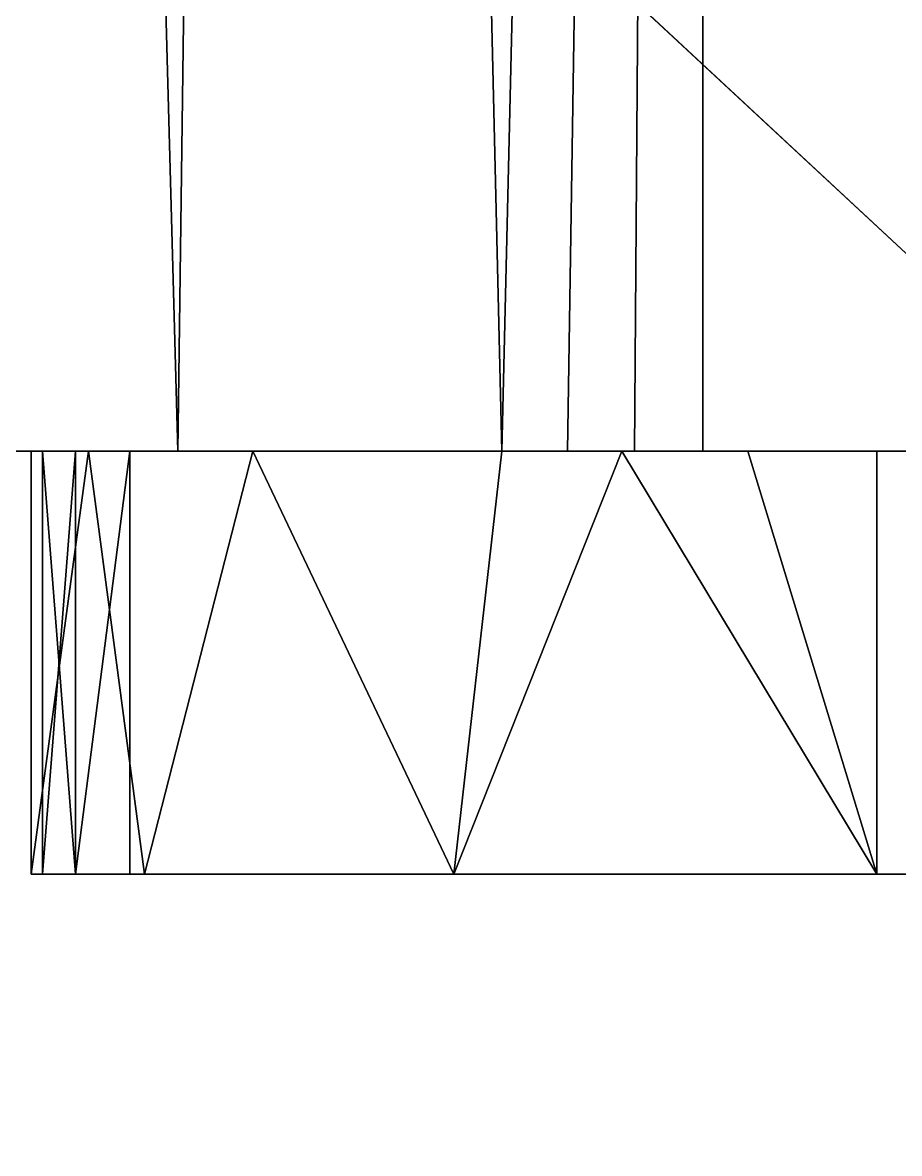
# Model space of a CAD drawing. Extents: x -80 to 2901, y -3352 to 80.
# Drawn here: x 1011.98 to 1013.017, y -2919.63 to -2918.293 of the extents above; entities that cross this region are included whole.
import ezdxf

# ---------------------------------------------------------------- set-up
doc = ezdxf.new("R2010")
doc.units = 0

# ---------------------------------------------------------------- blocks, each defined once
blk = doc.blocks.new('cocina Juan v2.bajo 2p gola 72x18.Suelo1', base_point=(0, 18))
at = {"layer": 'Blanco', "color": 0}
for points in [[(0, 18), (0, 395), (500, 395), (500, 18)], [(0, 18, 18), (0, 395, 18), (500, 395, 18), (500, 18, 18)]]:
    blk.add_3dface(points, dxfattribs=at)
blk = doc.blocks.new('cocina Juan v2.bajo 2p gola 72x18.Suelo')
at = {"layer": 'Blanco'}
blk.add_blockref('cocina Juan v2.bajo 2p gola 72x18.Suelo1', (0, 18), dxfattribs=at)
blk = doc.blocks.new('cocina Juan v2.bajo 2p gola 72x18.Lateral Derecho1', base_point=(500, 36, 778))
at = {"layer": 'Blanco', "color": 0}
for points in [[(482, 18, 18), (482, 395, 18), (500, 395, 18), (500, 18, 18)], [(482, 36, 778), (482, 18, 778), (500, 18, 778), (500, 36, 778)]]:
    blk.add_3dface(points, dxfattribs=at)
blk = doc.blocks.new('cocina Juan v2.bajo 2p gola 72x18.Lateral Derecho')
at = {"layer": 'Blanco'}
blk.add_blockref('cocina Juan v2.bajo 2p gola 72x18.Lateral Derecho1', (500, 36, 778), dxfattribs=at)
blk = doc.blocks.new('cocina Juan v2.bajo 2p gola 72x18.gola placa sin fijaciones [1]1', base_point=(0, 36, 850))
at = {"layer": 'blanco', "color": 0}
for points in [[(0, 36, 778), (0, 18, 778), (500, 18, 778), (500, 36, 778)], [(500, 36, 850), (500, 18, 850), (0, 18, 850), (0, 36, 850)]]:
    blk.add_3dface(points, dxfattribs=at)
blk = doc.blocks.new('cocina Juan v2.bajo 2p gola 72x18.gola placa sin fijaciones [1]')
at = {"layer": 'Blanco'}
blk.add_blockref('cocina Juan v2.bajo 2p gola 72x18.gola placa sin fijaciones [1]1', (0, 36, 850), dxfattribs=at)
blk = doc.blocks.new('cocina Juan v2.bajo 2p gola 72x18.Door Std (doble) [1]3', base_point=(457.55, 18.8, 659.5))
at = {"layer": 'ACCESSORY', "color": 0, "invisible_edges": 8}
for points in [[(482.2988, 19.3, 695.2), (490.2707, 19.3, 701.4325), (493.0099, 19.3, 695.2), (482.2988, 19.3, 695.2)], [(482.2988, 19.3, 695.2), (490.2707, 19.3, 701.4325), (493.0099, 19.3, 695.2), (482.2988, 19.3, 695.2)], [(482.2988, 19.3, 680.8), (493.0099, 19.3, 680.8), (490.2707, 19.3, 674.5675), (482.2988, 19.3, 680.8)], [(482.2988, 19.3, 680.8), (493.0099, 19.3, 680.8), (490.2707, 19.3, 674.5675), (482.2988, 19.3, 680.8)], [(490.2707, 19.3, 701.4325), (493.8934, 19.3, 696.6686), (493.0099, 19.3, 695.2), (490.2707, 19.3, 701.4325)], [(490.2707, 19.3, 701.4325), (493.8934, 19.3, 696.6686), (493.0099, 19.3, 695.2), (490.2707, 19.3, 701.4325)], [(493.8934, 19.3, 679.3314), (490.2707, 19.3, 674.5675), (493.0099, 19.3, 680.8), (493.8934, 19.3, 679.3314)], [(493.8934, 19.3, 679.3314), (490.2707, 19.3, 674.5675), (493.0099, 19.3, 680.8), (493.8934, 19.3, 679.3314)], [(493.8934, 19.3, 696.6686), (493.9576, 19.3, 696.5194), (493.0099, 19.3, 695.2), (493.8934, 19.3, 696.6686)], [(493.8934, 19.3, 696.6686), (493.9576, 19.3, 696.5194), (493.0099, 19.3, 695.2), (493.8934, 19.3, 696.6686)], [(493.9968, 19.3, 696.3618), (493.0099, 19.3, 695.2), (493.9576, 19.3, 696.5194), (493.9968, 19.3, 696.3618)], [(493.9968, 19.3, 696.3618), (493.0099, 19.3, 695.2), (493.9576, 19.3, 696.5194), (493.9968, 19.3, 696.3618)], [(493.9968, 19.3, 696.3618), (494.0099, 19.3, 696.2), (493.0099, 19.3, 695.2), (493.9968, 19.3, 696.3618)], [(493.9968, 19.3, 696.3618), (494.0099, 19.3, 696.2), (493.0099, 19.3, 695.2), (493.9968, 19.3, 696.3618)], [(493.876, 19.3, 695.7), (493.0099, 19.3, 695.2), (494.0099, 19.3, 696.2), (493.876, 19.3, 695.7)], [(493.876, 19.3, 695.7), (493.0099, 19.3, 695.2), (494.0099, 19.3, 696.2), (493.876, 19.3, 695.7)], [(493.5099, 19.3, 695.334), (493.0099, 19.3, 695.2), (493.876, 19.3, 695.7), (493.5099, 19.3, 695.334)], [(493.5099, 19.3, 695.334), (493.0099, 19.3, 695.2), (493.876, 19.3, 695.7), (493.5099, 19.3, 695.334)], [(493.5099, 19.3, 695.334), (493.3113, 18.8, 695.2465), (493.0099, 19.3, 695.2), (493.5099, 19.3, 695.334)], [(493.5099, 19.3, 695.334), (493.3113, 18.8, 695.2465), (493.0099, 19.3, 695.2), (493.5099, 19.3, 695.334)], [(493.3113, 18.8, 695.2465), (493.1624, 18.8, 695.2117), (493.0099, 19.3, 695.2), (493.3113, 18.8, 695.2465)], [(493.3113, 18.8, 695.2465), (493.1624, 18.8, 695.2117), (493.0099, 19.3, 695.2), (493.3113, 18.8, 695.2465)], [(493.1624, 18.8, 695.2117), (493.0099, 18.8, 695.2), (493.0099, 19.3, 695.2), (493.1624, 18.8, 695.2117)], [(493.1624, 18.8, 695.2117), (493.0099, 18.8, 695.2), (493.0099, 19.3, 695.2), (493.1624, 18.8, 695.2117)], [(493.0099, 18.8, 680.8), (493.1624, 18.8, 680.7883), (493.0099, 19.3, 680.8), (493.0099, 18.8, 680.8)], [(493.0099, 18.8, 680.8), (493.1624, 18.8, 680.7883), (493.0099, 19.3, 680.8), (493.0099, 18.8, 680.8)], [(493.1624, 18.8, 680.7883), (493.3113, 18.8, 680.7535), (493.0099, 19.3, 680.8), (493.1624, 18.8, 680.7883)], [(493.1624, 18.8, 680.7883), (493.3113, 18.8, 680.7535), (493.0099, 19.3, 680.8), (493.1624, 18.8, 680.7883)], [(493.0099, 19.3, 680.8), (493.3113, 18.8, 680.7535), (493.5099, 19.3, 680.666), (493.0099, 19.3, 680.8)], [(493.0099, 19.3, 680.8), (493.3113, 18.8, 680.7535), (493.5099, 19.3, 680.666), (493.0099, 19.3, 680.8)], [(493.9576, 19.3, 679.4806), (493.8934, 19.3, 679.3314), (493.0099, 19.3, 680.8), (493.9576, 19.3, 679.4806)], [(493.9576, 19.3, 679.4806), (493.8934, 19.3, 679.3314), (493.0099, 19.3, 680.8), (493.9576, 19.3, 679.4806)], [(493.9968, 19.3, 679.6382), (493.9576, 19.3, 679.4806), (493.0099, 19.3, 680.8), (493.9968, 19.3, 679.6382)], [(493.9968, 19.3, 679.6382), (493.9576, 19.3, 679.4806), (493.0099, 19.3, 680.8), (493.9968, 19.3, 679.6382)], [(494.0099, 19.3, 679.8), (493.9968, 19.3, 679.6382), (493.0099, 19.3, 680.8), (494.0099, 19.3, 679.8)], [(494.0099, 19.3, 679.8), (493.9968, 19.3, 679.6382), (493.0099, 19.3, 680.8), (494.0099, 19.3, 679.8)], [(493.4531, 18.8, 695.3035), (493.3113, 18.8, 695.2465), (493.5099, 19.3, 695.334), (493.4531, 18.8, 695.3035)], [(493.4531, 18.8, 695.3035), (493.3113, 18.8, 695.2465), (493.5099, 19.3, 695.334), (493.4531, 18.8, 695.3035)], [(493.3113, 18.8, 680.7535), (493.4531, 18.8, 680.6965), (493.5099, 19.3, 680.666), (493.3113, 18.8, 680.7535)], [(493.3113, 18.8, 680.7535), (493.4531, 18.8, 680.6965), (493.5099, 19.3, 680.666), (493.3113, 18.8, 680.7535)], [(493.7477, 18.8, 695.5249), (493.4531, 18.8, 695.3035), (493.5099, 19.3, 695.334), (493.7477, 18.8, 695.5249)], [(493.7477, 18.8, 695.5249), (493.4531, 18.8, 695.3035), (493.5099, 19.3, 695.334), (493.7477, 18.8, 695.5249)], [(493.4531, 18.8, 680.6965), (493.7477, 18.8, 680.4751), (493.5099, 19.3, 680.666), (493.4531, 18.8, 680.6965)], [(493.4531, 18.8, 680.6965), (493.7477, 18.8, 680.4751), (493.5099, 19.3, 680.666), (493.4531, 18.8, 680.6965)], [(493.876, 19.3, 695.7), (493.7477, 18.8, 695.5249), (493.5099, 19.3, 695.334), (493.876, 19.3, 695.7)], [(493.876, 19.3, 695.7), (493.7477, 18.8, 695.5249), (493.5099, 19.3, 695.334), (493.876, 19.3, 695.7)], [(493.5099, 19.3, 680.666), (493.7477, 18.8, 680.4751), (493.876, 19.3, 680.3), (493.5099, 19.3, 680.666)], [(493.5099, 19.3, 680.666), (493.7477, 18.8, 680.4751), (493.876, 19.3, 680.3), (493.5099, 19.3, 680.666)], [(493.7477, 18.8, 695.5249), (493.876, 19.3, 695.7), (493.9421, 18.8, 695.8379), (493.7477, 18.8, 695.5249)], [(493.7477, 18.8, 695.5249), (493.876, 19.3, 695.7), (493.9421, 18.8, 695.8379), (493.7477, 18.8, 695.5249)], [(493.9421, 18.8, 680.1621), (493.876, 19.3, 680.3), (493.7477, 18.8, 680.4751), (493.9421, 18.8, 680.1621)], [(493.9421, 18.8, 680.1621), (493.876, 19.3, 680.3), (493.7477, 18.8, 680.4751), (493.9421, 18.8, 680.1621)], [(494.0099, 19.3, 696.2), (493.9421, 18.8, 695.8379), (493.876, 19.3, 695.7), (494.0099, 19.3, 696.2)], [(494.0099, 19.3, 696.2), (493.9421, 18.8, 695.8379), (493.876, 19.3, 695.7), (494.0099, 19.3, 696.2)], [(494.0099, 19.3, 679.8), (493.876, 19.3, 680.3), (493.9421, 18.8, 680.1621), (494.0099, 19.3, 679.8)], [(494.0099, 19.3, 679.8), (493.876, 19.3, 680.3), (493.9421, 18.8, 680.1621), (494.0099, 19.3, 679.8)], [(493.8934, 19.3, 696.6686), (493.8934, 18.8, 696.6686), (493.9576, 19.3, 696.5194), (493.8934, 19.3, 696.6686)], [(493.8934, 19.3, 696.6686), (493.8934, 18.8, 696.6686), (493.9576, 19.3, 696.5194), (493.8934, 19.3, 696.6686)], [(493.8934, 18.8, 696.6686), (493.9576, 18.8, 696.5194), (493.9576, 19.3, 696.5194), (493.8934, 18.8, 696.6686)], [(493.8934, 18.8, 696.6686), (493.9576, 18.8, 696.5194), (493.9576, 19.3, 696.5194), (493.8934, 18.8, 696.6686)], [(494.0099, 18.8, 696.2), (493.9421, 18.8, 695.8379), (494.0099, 19.3, 696.2), (494.0099, 18.8, 696.2)], [(494.0099, 18.8, 696.2), (493.9421, 18.8, 695.8379), (494.0099, 19.3, 696.2), (494.0099, 18.8, 696.2)], [(494.0099, 18.8, 679.8), (494.0099, 19.3, 679.8), (493.9421, 18.8, 680.1621), (494.0099, 18.8, 679.8)], [(494.0099, 18.8, 679.8), (494.0099, 19.3, 679.8), (493.9421, 18.8, 680.1621), (494.0099, 18.8, 679.8)], [(493.9576, 19.3, 696.5194), (493.9576, 18.8, 696.5194), (493.9968, 19.3, 696.3618), (493.9576, 19.3, 696.5194)], [(493.9576, 19.3, 696.5194), (493.9576, 18.8, 696.5194), (493.9968, 19.3, 696.3618), (493.9576, 19.3, 696.5194)], [(493.9968, 18.8, 696.3618), (493.9968, 19.3, 696.3618), (493.9576, 18.8, 696.5194), (493.9968, 18.8, 696.3618)], [(493.9968, 18.8, 696.3618), (493.9968, 19.3, 696.3618), (493.9576, 18.8, 696.5194), (493.9968, 18.8, 696.3618)], [(493.9968, 18.8, 679.6382), (493.9576, 18.8, 679.4806), (493.9576, 19.3, 679.4806), (493.9968, 18.8, 679.6382)], [(493.9968, 18.8, 679.6382), (493.9576, 18.8, 679.4806), (493.9576, 19.3, 679.4806), (493.9968, 18.8, 679.6382)], [(493.9968, 19.3, 679.6382), (493.9968, 18.8, 679.6382), (493.9576, 19.3, 679.4806), (493.9968, 19.3, 679.6382)], [(493.9968, 19.3, 679.6382), (493.9968, 18.8, 679.6382), (493.9576, 19.3, 679.4806), (493.9968, 19.3, 679.6382)], [(493.4041, 18.1672, 691.65), (492.3936, 19.1075, 691.65), (491.805, 13.6366, 691.65), (493.4041, 18.1672, 691.65)], [(493.4041, 18.1672, 691.65), (492.3936, 19.1075, 691.65), (491.805, 13.6366, 691.65), (493.4041, 18.1672, 691.65)], [(492.3936, 19.1075, 684.35), (493.4041, 18.1672, 684.35), (491.805, 13.6366, 684.35), (492.3936, 19.1075, 684.35)], [(492.3936, 19.1075, 684.35), (493.4041, 18.1672, 684.35), (491.805, 13.6366, 684.35), (492.3936, 19.1075, 684.35)], [(492.3936, 19.1075, 684.35), (493.4041, 18.1672, 691.65), (493.4041, 18.1672, 684.35), (492.3936, 19.1075, 684.35)], [(492.3936, 19.1075, 684.35), (493.4041, 18.1672, 691.65), (493.4041, 18.1672, 684.35), (492.3936, 19.1075, 684.35)], [(492.3936, 19.1075, 684.35), (492.3936, 19.1075, 691.65), (493.4041, 18.1672, 691.65), (492.3936, 19.1075, 684.35)], [(492.3936, 19.1075, 684.35), (492.3936, 19.1075, 691.65), (493.4041, 18.1672, 691.65), (492.3936, 19.1075, 684.35)], [(490.2707, 18.8, 701.4325), (489.0041, 18.8, 697.4), (493.8934, 18.8, 696.6686), (490.2707, 18.8, 701.4325)], [(490.2707, 18.8, 701.4325), (489.0041, 18.8, 697.4), (493.8934, 18.8, 696.6686), (490.2707, 18.8, 701.4325)], [(489.0041, 18.8, 695.8), (493.2156, 18.8, 695.8), (489.0041, 18.8, 697.4), (489.0041, 18.8, 695.8)], [(489.0041, 18.8, 695.8), (493.2156, 18.8, 695.8), (489.0041, 18.8, 697.4), (489.0041, 18.8, 695.8)], [(493.2156, 18.8, 695.8), (493.8934, 18.8, 696.6686), (489.0041, 18.8, 697.4), (493.2156, 18.8, 695.8)], [(493.2156, 18.8, 695.8), (493.8934, 18.8, 696.6686), (489.0041, 18.8, 697.4), (493.2156, 18.8, 695.8)], [(489.0041, 18.8, 678.6), (493.2156, 18.8, 680.2), (489.0041, 18.8, 680.2), (489.0041, 18.8, 678.6)], [(489.0041, 18.8, 678.6), (493.2156, 18.8, 680.2), (489.0041, 18.8, 680.2), (489.0041, 18.8, 678.6)], [(489.0041, 18.8, 678.6), (493.8934, 18.8, 679.3314), (493.2156, 18.8, 680.2), (489.0041, 18.8, 678.6)], [(489.0041, 18.8, 678.6), (493.8934, 18.8, 679.3314), (493.2156, 18.8, 680.2), (489.0041, 18.8, 678.6)], [(493.8934, 18.8, 679.3314), (489.0041, 18.8, 678.6), (490.2707, 18.8, 674.5675), (493.8934, 18.8, 679.3314)], [(493.8934, 18.8, 679.3314), (489.0041, 18.8, 678.6), (490.2707, 18.8, 674.5675), (493.8934, 18.8, 679.3314)], [(492.162, 18.8, 695.2), (494.45, 18.8, 692.5431), (492.162, 18.8, 680.8), (492.162, 18.8, 695.2)], [(492.162, 18.8, 695.2), (494.45, 18.8, 692.5431), (492.162, 18.8, 680.8), (492.162, 18.8, 695.2)], [(493.8367, 18.8, 694.4025), (494.1694, 18.8, 693.4814), (492.162, 18.8, 695.2), (493.8367, 18.8, 694.4025)], [(493.8367, 18.8, 694.4025), (494.1694, 18.8, 693.4814), (492.162, 18.8, 695.2), (493.8367, 18.8, 694.4025)], [(494.1694, 18.8, 693.4814), (494.45, 18.8, 692.5431), (492.162, 18.8, 695.2), (494.1694, 18.8, 693.4814)], [(494.1694, 18.8, 693.4814), (494.45, 18.8, 692.5431), (492.162, 18.8, 695.2), (494.1694, 18.8, 693.4814)], [(493.0099, 18.8, 695.2), (493.8367, 18.8, 694.4025), (492.162, 18.8, 695.2), (493.0099, 18.8, 695.2)], [(493.0099, 18.8, 695.2), (493.8367, 18.8, 694.4025), (492.162, 18.8, 695.2), (493.0099, 18.8, 695.2)], [(494.45, 18.8, 692.5431), (494.45, 18.8, 683.4569), (492.162, 18.8, 680.8), (494.45, 18.8, 692.5431)], [(494.45, 18.8, 692.5431), (494.45, 18.8, 683.4569), (492.162, 18.8, 680.8), (494.45, 18.8, 692.5431)], [(494.45, 18.8, 683.4569), (494.1694, 18.8, 682.5186), (492.162, 18.8, 680.8), (494.45, 18.8, 683.4569)], [(494.45, 18.8, 683.4569), (494.1694, 18.8, 682.5186), (492.162, 18.8, 680.8), (494.45, 18.8, 683.4569)], [(493.8367, 18.8, 681.5975), (492.162, 18.8, 680.8), (494.1694, 18.8, 682.5186), (493.8367, 18.8, 681.5975)], [(493.8367, 18.8, 681.5975), (492.162, 18.8, 680.8), (494.1694, 18.8, 682.5186), (493.8367, 18.8, 681.5975)], [(493.0099, 18.8, 680.8), (492.162, 18.8, 680.8), (493.8367, 18.8, 681.5975), (493.0099, 18.8, 680.8)], [(493.0099, 18.8, 680.8), (492.162, 18.8, 680.8), (493.8367, 18.8, 681.5975), (493.0099, 18.8, 680.8)], [(493.0099, 18.8, 695.2), (493.1624, 18.8, 695.2117), (493.8367, 18.8, 694.4025), (493.0099, 18.8, 695.2)], [(493.0099, 18.8, 695.2), (493.1624, 18.8, 695.2117), (493.8367, 18.8, 694.4025), (493.0099, 18.8, 695.2)], [(493.1624, 18.8, 680.7883), (493.0099, 18.8, 680.8), (493.8367, 18.8, 681.5975), (493.1624, 18.8, 680.7883)], [(493.1624, 18.8, 680.7883), (493.0099, 18.8, 680.8), (493.8367, 18.8, 681.5975), (493.1624, 18.8, 680.7883)], [(493.1624, 18.8, 695.2117), (493.3113, 18.8, 695.2465), (493.8367, 18.8, 694.4025), (493.1624, 18.8, 695.2117)], [(493.1624, 18.8, 695.2117), (493.3113, 18.8, 695.2465), (493.8367, 18.8, 694.4025), (493.1624, 18.8, 695.2117)], [(493.9576, 18.8, 696.5194), (493.8934, 18.8, 696.6686), (493.2156, 18.8, 695.8), (493.9576, 18.8, 696.5194)], [(493.9576, 18.8, 696.5194), (493.8934, 18.8, 696.6686), (493.2156, 18.8, 695.8), (493.9576, 18.8, 696.5194)], [(493.9968, 18.8, 696.3618), (493.9576, 18.8, 696.5194), (493.2156, 18.8, 695.8), (493.9968, 18.8, 696.3618)], [(493.9968, 18.8, 696.3618), (493.9576, 18.8, 696.5194), (493.2156, 18.8, 695.8), (493.9968, 18.8, 696.3618)], [(494.0099, 18.8, 696.2), (493.9968, 18.8, 696.3618), (493.2156, 18.8, 695.8), (494.0099, 18.8, 696.2)], [(494.0099, 18.8, 696.2), (493.9968, 18.8, 696.3618), (493.2156, 18.8, 695.8), (494.0099, 18.8, 696.2)], [(493.9421, 18.8, 695.8379), (494.0099, 18.8, 696.2), (493.2156, 18.8, 695.8), (493.9421, 18.8, 695.8379)], [(493.9421, 18.8, 695.8379), (494.0099, 18.8, 696.2), (493.2156, 18.8, 695.8), (493.9421, 18.8, 695.8379)], [(493.2965, 18.8, 695.6353), (493.9421, 18.8, 695.8379), (493.2156, 18.8, 695.8), (493.2965, 18.8, 695.6353)], [(493.2965, 18.8, 695.6353), (493.9421, 18.8, 695.8379), (493.2156, 18.8, 695.8), (493.2965, 18.8, 695.6353)], [(493.2156, 18.8, 695.8), (493.2156, 8.6, 695.8), (493.2965, 18.8, 695.6353), (493.2156, 18.8, 695.8)], [(493.2156, 18.8, 695.8), (493.2156, 8.6, 695.8), (493.2965, 18.8, 695.6353), (493.2156, 18.8, 695.8)], [(493.3756, 18.8, 695.4699), (493.2965, 18.8, 695.6353), (493.2156, 8.6, 695.8), (493.3756, 18.8, 695.4699)], [(493.3756, 18.8, 695.4699), (493.2965, 18.8, 695.6353), (493.2156, 8.6, 695.8), (493.3756, 18.8, 695.4699)], [(493.4531, 18.8, 695.3035), (493.3756, 18.8, 695.4699), (493.2156, 8.6, 695.8), (493.4531, 18.8, 695.3035)], [(493.4531, 18.8, 695.3035), (493.3756, 18.8, 695.4699), (493.2156, 8.6, 695.8), (493.4531, 18.8, 695.3035)], [(493.6989, 8.6, 694.7425), (493.4531, 18.8, 695.3035), (493.2156, 8.6, 695.8), (493.6989, 8.6, 694.7425)], [(493.6989, 8.6, 694.7425), (493.4531, 18.8, 695.3035), (493.2156, 8.6, 695.8), (493.6989, 8.6, 694.7425)], [(493.2156, 8.6, 680.2), (493.4531, 18.8, 680.6965), (493.6989, 8.6, 681.2575), (493.2156, 8.6, 680.2)], [(493.2156, 8.6, 680.2), (493.4531, 18.8, 680.6965), (493.6989, 8.6, 681.2575), (493.2156, 8.6, 680.2)], [(493.3756, 18.8, 680.5301), (493.4531, 18.8, 680.6965), (493.2156, 8.6, 680.2), (493.3756, 18.8, 680.5301)], [(493.3756, 18.8, 680.5301), (493.4531, 18.8, 680.6965), (493.2156, 8.6, 680.2), (493.3756, 18.8, 680.5301)], [(493.2965, 18.8, 680.3647), (493.3756, 18.8, 680.5301), (493.2156, 8.6, 680.2), (493.2965, 18.8, 680.3647)], [(493.2965, 18.8, 680.3647), (493.3756, 18.8, 680.5301), (493.2156, 8.6, 680.2), (493.2965, 18.8, 680.3647)], [(493.2156, 18.8, 680.2), (493.2965, 18.8, 680.3647), (493.2156, 8.6, 680.2), (493.2156, 18.8, 680.2)], [(493.2156, 18.8, 680.2), (493.2965, 18.8, 680.3647), (493.2156, 8.6, 680.2), (493.2156, 18.8, 680.2)], [(493.2965, 18.8, 680.3647), (493.2156, 18.8, 680.2), (493.9421, 18.8, 680.1621), (493.2965, 18.8, 680.3647)], [(493.2965, 18.8, 680.3647), (493.2156, 18.8, 680.2), (493.9421, 18.8, 680.1621), (493.2965, 18.8, 680.3647)], [(493.8934, 18.8, 679.3314), (493.9576, 18.8, 679.4806), (493.2156, 18.8, 680.2), (493.8934, 18.8, 679.3314)], [(493.8934, 18.8, 679.3314), (493.9576, 18.8, 679.4806), (493.2156, 18.8, 680.2), (493.8934, 18.8, 679.3314)], [(493.9576, 18.8, 679.4806), (493.9968, 18.8, 679.6382), (493.2156, 18.8, 680.2), (493.9576, 18.8, 679.4806)], [(493.9576, 18.8, 679.4806), (493.9968, 18.8, 679.6382), (493.2156, 18.8, 680.2), (493.9576, 18.8, 679.4806)], [(493.2156, 18.8, 680.2), (494.0099, 18.8, 679.8), (493.9421, 18.8, 680.1621), (493.2156, 18.8, 680.2)], [(493.2156, 18.8, 680.2), (494.0099, 18.8, 679.8), (493.9421, 18.8, 680.1621), (493.2156, 18.8, 680.2)], [(493.9968, 18.8, 679.6382), (494.0099, 18.8, 679.8), (493.2156, 18.8, 680.2), (493.9968, 18.8, 679.6382)], [(493.9968, 18.8, 679.6382), (494.0099, 18.8, 679.8), (493.2156, 18.8, 680.2), (493.9968, 18.8, 679.6382)], [(493.9421, 18.8, 695.8379), (493.2965, 18.8, 695.6353), (493.7477, 18.8, 695.5249), (493.9421, 18.8, 695.8379)], [(493.9421, 18.8, 695.8379), (493.2965, 18.8, 695.6353), (493.7477, 18.8, 695.5249), (493.9421, 18.8, 695.8379)], [(493.3756, 18.8, 695.4699), (493.7477, 18.8, 695.5249), (493.2965, 18.8, 695.6353), (493.3756, 18.8, 695.4699)], [(493.3756, 18.8, 695.4699), (493.7477, 18.8, 695.5249), (493.2965, 18.8, 695.6353), (493.3756, 18.8, 695.4699)], [(493.3756, 18.8, 680.5301), (493.2965, 18.8, 680.3647), (493.7477, 18.8, 680.4751), (493.3756, 18.8, 680.5301)], [(493.3756, 18.8, 680.5301), (493.2965, 18.8, 680.3647), (493.7477, 18.8, 680.4751), (493.3756, 18.8, 680.5301)], [(493.7477, 18.8, 680.4751), (493.2965, 18.8, 680.3647), (493.9421, 18.8, 680.1621), (493.7477, 18.8, 680.4751)], [(493.7477, 18.8, 680.4751), (493.2965, 18.8, 680.3647), (493.9421, 18.8, 680.1621), (493.7477, 18.8, 680.4751)], [(493.3113, 18.8, 695.2465), (493.4531, 18.8, 695.3035), (493.8367, 18.8, 694.4025), (493.3113, 18.8, 695.2465)], [(493.3113, 18.8, 695.2465), (493.4531, 18.8, 695.3035), (493.8367, 18.8, 694.4025), (493.3113, 18.8, 695.2465)], [(493.4531, 18.8, 695.3035), (493.7477, 18.8, 695.5249), (493.3756, 18.8, 695.4699), (493.4531, 18.8, 695.3035)], [(493.4531, 18.8, 695.3035), (493.7477, 18.8, 695.5249), (493.3756, 18.8, 695.4699), (493.4531, 18.8, 695.3035)], [(493.4531, 18.8, 680.6965), (493.3756, 18.8, 680.5301), (493.7477, 18.8, 680.4751), (493.4531, 18.8, 680.6965)], [(493.4531, 18.8, 680.6965), (493.3756, 18.8, 680.5301), (493.7477, 18.8, 680.4751), (493.4531, 18.8, 680.6965)], [(493.4531, 18.8, 695.3035), (493.6989, 8.6, 694.7425), (493.8367, 18.8, 694.4025), (493.4531, 18.8, 695.3035)], [(493.4531, 18.8, 695.3035), (493.6989, 8.6, 694.7425), (493.8367, 18.8, 694.4025), (493.4531, 18.8, 695.3035)], [(493.4531, 18.8, 680.6965), (493.8367, 18.8, 681.5975), (493.6989, 8.6, 681.2575), (493.4531, 18.8, 680.6965)], [(493.4531, 18.8, 680.6965), (493.8367, 18.8, 681.5975), (493.6989, 8.6, 681.2575), (493.4531, 18.8, 680.6965)], [(494.111, 8.6, 693.6553), (493.8367, 18.8, 694.4025), (493.6989, 8.6, 694.7425), (494.111, 8.6, 693.6553)], [(494.111, 8.6, 693.6553), (493.8367, 18.8, 694.4025), (493.6989, 8.6, 694.7425), (494.111, 8.6, 693.6553)], [(493.6989, 8.6, 681.2575), (493.8367, 18.8, 681.5975), (494.111, 8.6, 682.3447), (493.6989, 8.6, 681.2575)], [(493.6989, 8.6, 681.2575), (493.8367, 18.8, 681.5975), (494.111, 8.6, 682.3447), (493.6989, 8.6, 681.2575)], [(494.1694, 18.8, 693.4814), (493.8367, 18.8, 694.4025), (494.111, 8.6, 693.6553), (494.1694, 18.8, 693.4814)], [(494.1694, 18.8, 693.4814), (493.8367, 18.8, 694.4025), (494.111, 8.6, 693.6553), (494.1694, 18.8, 693.4814)], [(494.1694, 18.8, 682.5186), (494.111, 8.6, 682.3447), (493.8367, 18.8, 681.5975), (494.1694, 18.8, 682.5186)], [(494.1694, 18.8, 682.5186), (494.111, 8.6, 682.3447), (493.8367, 18.8, 681.5975), (494.1694, 18.8, 682.5186)]]:
    blk.add_3dface(points, dxfattribs=at)
at = {"layer": 'ACCESSORY', "color": 0}
for points in [[(493.0099, 19.3, 695.2), (493.0099, 18.8, 695.2), (492.162, 18.8, 695.2), (482.2988, 19.3, 695.2)], [(493.0099, 19.3, 695.2), (493.0099, 18.8, 695.2), (492.162, 18.8, 695.2), (482.2988, 19.3, 695.2)], [(492.162, 18.8, 680.8), (493.0099, 18.8, 680.8), (493.0099, 19.3, 680.8), (482.2988, 19.3, 680.8)], [(492.162, 18.8, 680.8), (493.0099, 18.8, 680.8), (493.0099, 19.3, 680.8), (482.2988, 19.3, 680.8)], [(493.8934, 18.8, 696.6686), (493.8934, 19.3, 696.6686), (490.2707, 19.3, 701.4325), (490.2707, 18.8, 701.4325)], [(493.8934, 18.8, 696.6686), (493.8934, 19.3, 696.6686), (490.2707, 19.3, 701.4325), (490.2707, 18.8, 701.4325)], [(490.2707, 18.8, 674.5675), (490.2707, 19.3, 674.5675), (493.8934, 19.3, 679.3314), (493.8934, 18.8, 679.3314)], [(490.2707, 18.8, 674.5675), (490.2707, 19.3, 674.5675), (493.8934, 19.3, 679.3314), (493.8934, 18.8, 679.3314)], [(493.5099, 19.3, 680.666), (493.876, 19.3, 680.3), (494.0099, 19.3, 679.8), (493.0099, 19.3, 680.8)], [(493.5099, 19.3, 680.666), (493.876, 19.3, 680.3), (494.0099, 19.3, 679.8), (493.0099, 19.3, 680.8)], [(493.8934, 19.3, 679.3314), (493.9576, 19.3, 679.4806), (493.9576, 18.8, 679.4806), (493.8934, 18.8, 679.3314)], [(493.8934, 19.3, 679.3314), (493.9576, 19.3, 679.4806), (493.9576, 18.8, 679.4806), (493.8934, 18.8, 679.3314)], [(493.9968, 18.8, 696.3618), (494.0099, 18.8, 696.2), (494.0099, 19.3, 696.2), (493.9968, 19.3, 696.3618)], [(493.9968, 18.8, 696.3618), (494.0099, 18.8, 696.2), (494.0099, 19.3, 696.2), (493.9968, 19.3, 696.3618)], [(493.9968, 19.3, 679.6382), (494.0099, 19.3, 679.8), (494.0099, 18.8, 679.8), (493.9968, 18.8, 679.6382)], [(493.9968, 19.3, 679.6382), (494.0099, 19.3, 679.8), (494.0099, 18.8, 679.8), (493.9968, 18.8, 679.6382)], [(489.0041, 8.6, 695.8), (493.2156, 8.6, 695.8), (493.2156, 18.8, 695.8), (489.0041, 18.8, 695.8)], [(489.0041, 8.6, 695.8), (493.2156, 8.6, 695.8), (493.2156, 18.8, 695.8), (489.0041, 18.8, 695.8)], [(493.2156, 18.8, 680.2), (493.2156, 8.6, 680.2), (489.0041, 8.6, 680.2), (489.0041, 18.8, 680.2)], [(493.2156, 18.8, 680.2), (493.2156, 8.6, 680.2), (489.0041, 8.6, 680.2), (489.0041, 18.8, 680.2)], [(493.8367, 18.8, 681.5975), (493.4531, 18.8, 680.6965), (493.3113, 18.8, 680.7535), (493.1624, 18.8, 680.7883)], [(493.8367, 18.8, 681.5975), (493.4531, 18.8, 680.6965), (493.3113, 18.8, 680.7535), (493.1624, 18.8, 680.7883)]]:
    blk.add_3dface(points, dxfattribs=at)
blk = doc.blocks.new('cocina Juan v2.bajo 2p gola 72x18.Door Std (doble) [1]4', base_point=(457.55, 18.8, 91.5))
at = {"layer": 'ACCESSORY', "color": 0, "invisible_edges": 8}
for points in [[(482.2988, 19.3, 127.2), (490.2707, 19.3, 133.4325), (493.0099, 19.3, 127.2), (482.2988, 19.3, 127.2)], [(482.2988, 19.3, 127.2), (490.2707, 19.3, 133.4325), (493.0099, 19.3, 127.2), (482.2988, 19.3, 127.2)], [(482.2988, 19.3, 112.8), (493.0099, 19.3, 112.8), (490.2707, 19.3, 106.5675), (482.2988, 19.3, 112.8)], [(482.2988, 19.3, 112.8), (493.0099, 19.3, 112.8), (490.2707, 19.3, 106.5675), (482.2988, 19.3, 112.8)], [(490.2707, 19.3, 133.4325), (493.8934, 19.3, 128.6686), (493.0099, 19.3, 127.2), (490.2707, 19.3, 133.4325)], [(490.2707, 19.3, 133.4325), (493.8934, 19.3, 128.6686), (493.0099, 19.3, 127.2), (490.2707, 19.3, 133.4325)], [(493.8934, 19.3, 111.3314), (490.2707, 19.3, 106.5675), (493.0099, 19.3, 112.8), (493.8934, 19.3, 111.3314)], [(493.8934, 19.3, 111.3314), (490.2707, 19.3, 106.5675), (493.0099, 19.3, 112.8), (493.8934, 19.3, 111.3314)], [(493.8934, 19.3, 128.6686), (493.9576, 19.3, 128.5194), (493.0099, 19.3, 127.2), (493.8934, 19.3, 128.6686)], [(493.8934, 19.3, 128.6686), (493.9576, 19.3, 128.5194), (493.0099, 19.3, 127.2), (493.8934, 19.3, 128.6686)], [(493.9968, 19.3, 128.3618), (493.0099, 19.3, 127.2), (493.9576, 19.3, 128.5194), (493.9968, 19.3, 128.3618)], [(493.9968, 19.3, 128.3618), (493.0099, 19.3, 127.2), (493.9576, 19.3, 128.5194), (493.9968, 19.3, 128.3618)], [(493.9968, 19.3, 128.3618), (494.0099, 19.3, 128.2), (493.0099, 19.3, 127.2), (493.9968, 19.3, 128.3618)], [(493.9968, 19.3, 128.3618), (494.0099, 19.3, 128.2), (493.0099, 19.3, 127.2), (493.9968, 19.3, 128.3618)], [(493.876, 19.3, 127.7), (493.0099, 19.3, 127.2), (494.0099, 19.3, 128.2), (493.876, 19.3, 127.7)], [(493.876, 19.3, 127.7), (493.0099, 19.3, 127.2), (494.0099, 19.3, 128.2), (493.876, 19.3, 127.7)], [(493.5099, 19.3, 127.334), (493.0099, 19.3, 127.2), (493.876, 19.3, 127.7), (493.5099, 19.3, 127.334)], [(493.5099, 19.3, 127.334), (493.0099, 19.3, 127.2), (493.876, 19.3, 127.7), (493.5099, 19.3, 127.334)], [(493.5099, 19.3, 127.334), (493.3113, 18.8, 127.2465), (493.0099, 19.3, 127.2), (493.5099, 19.3, 127.334)], [(493.5099, 19.3, 127.334), (493.3113, 18.8, 127.2465), (493.0099, 19.3, 127.2), (493.5099, 19.3, 127.334)], [(493.3113, 18.8, 127.2465), (493.1624, 18.8, 127.2117), (493.0099, 19.3, 127.2), (493.3113, 18.8, 127.2465)], [(493.3113, 18.8, 127.2465), (493.1624, 18.8, 127.2117), (493.0099, 19.3, 127.2), (493.3113, 18.8, 127.2465)], [(493.1624, 18.8, 127.2117), (493.0099, 18.8, 127.2), (493.0099, 19.3, 127.2), (493.1624, 18.8, 127.2117)], [(493.1624, 18.8, 127.2117), (493.0099, 18.8, 127.2), (493.0099, 19.3, 127.2), (493.1624, 18.8, 127.2117)], [(493.0099, 18.8, 112.8), (493.1624, 18.8, 112.7883), (493.0099, 19.3, 112.8), (493.0099, 18.8, 112.8)], [(493.0099, 18.8, 112.8), (493.1624, 18.8, 112.7883), (493.0099, 19.3, 112.8), (493.0099, 18.8, 112.8)], [(493.1624, 18.8, 112.7883), (493.3113, 18.8, 112.7535), (493.0099, 19.3, 112.8), (493.1624, 18.8, 112.7883)], [(493.1624, 18.8, 112.7883), (493.3113, 18.8, 112.7535), (493.0099, 19.3, 112.8), (493.1624, 18.8, 112.7883)], [(493.0099, 19.3, 112.8), (493.3113, 18.8, 112.7535), (493.5099, 19.3, 112.666), (493.0099, 19.3, 112.8)], [(493.0099, 19.3, 112.8), (493.3113, 18.8, 112.7535), (493.5099, 19.3, 112.666), (493.0099, 19.3, 112.8)], [(493.9576, 19.3, 111.4806), (493.8934, 19.3, 111.3314), (493.0099, 19.3, 112.8), (493.9576, 19.3, 111.4806)], [(493.9576, 19.3, 111.4806), (493.8934, 19.3, 111.3314), (493.0099, 19.3, 112.8), (493.9576, 19.3, 111.4806)], [(493.9968, 19.3, 111.6382), (493.9576, 19.3, 111.4806), (493.0099, 19.3, 112.8), (493.9968, 19.3, 111.6382)], [(493.9968, 19.3, 111.6382), (493.9576, 19.3, 111.4806), (493.0099, 19.3, 112.8), (493.9968, 19.3, 111.6382)], [(494.0099, 19.3, 111.8), (493.9968, 19.3, 111.6382), (493.0099, 19.3, 112.8), (494.0099, 19.3, 111.8)], [(494.0099, 19.3, 111.8), (493.9968, 19.3, 111.6382), (493.0099, 19.3, 112.8), (494.0099, 19.3, 111.8)], [(493.4531, 18.8, 127.3035), (493.3113, 18.8, 127.2465), (493.5099, 19.3, 127.334), (493.4531, 18.8, 127.3035)], [(493.4531, 18.8, 127.3035), (493.3113, 18.8, 127.2465), (493.5099, 19.3, 127.334), (493.4531, 18.8, 127.3035)], [(493.3113, 18.8, 112.7535), (493.4531, 18.8, 112.6965), (493.5099, 19.3, 112.666), (493.3113, 18.8, 112.7535)], [(493.3113, 18.8, 112.7535), (493.4531, 18.8, 112.6965), (493.5099, 19.3, 112.666), (493.3113, 18.8, 112.7535)], [(493.7477, 18.8, 127.5249), (493.4531, 18.8, 127.3035), (493.5099, 19.3, 127.334), (493.7477, 18.8, 127.5249)], [(493.7477, 18.8, 127.5249), (493.4531, 18.8, 127.3035), (493.5099, 19.3, 127.334), (493.7477, 18.8, 127.5249)], [(493.4531, 18.8, 112.6965), (493.7477, 18.8, 112.4751), (493.5099, 19.3, 112.666), (493.4531, 18.8, 112.6965)], [(493.4531, 18.8, 112.6965), (493.7477, 18.8, 112.4751), (493.5099, 19.3, 112.666), (493.4531, 18.8, 112.6965)], [(493.876, 19.3, 127.7), (493.7477, 18.8, 127.5249), (493.5099, 19.3, 127.334), (493.876, 19.3, 127.7)], [(493.876, 19.3, 127.7), (493.7477, 18.8, 127.5249), (493.5099, 19.3, 127.334), (493.876, 19.3, 127.7)], [(493.5099, 19.3, 112.666), (493.7477, 18.8, 112.4751), (493.876, 19.3, 112.3), (493.5099, 19.3, 112.666)], [(493.5099, 19.3, 112.666), (493.7477, 18.8, 112.4751), (493.876, 19.3, 112.3), (493.5099, 19.3, 112.666)], [(493.7477, 18.8, 127.5249), (493.876, 19.3, 127.7), (493.9421, 18.8, 127.8379), (493.7477, 18.8, 127.5249)], [(493.7477, 18.8, 127.5249), (493.876, 19.3, 127.7), (493.9421, 18.8, 127.8379), (493.7477, 18.8, 127.5249)], [(493.9421, 18.8, 112.1621), (493.876, 19.3, 112.3), (493.7477, 18.8, 112.4751), (493.9421, 18.8, 112.1621)], [(493.9421, 18.8, 112.1621), (493.876, 19.3, 112.3), (493.7477, 18.8, 112.4751), (493.9421, 18.8, 112.1621)], [(494.0099, 19.3, 128.2), (493.9421, 18.8, 127.8379), (493.876, 19.3, 127.7), (494.0099, 19.3, 128.2)], [(494.0099, 19.3, 128.2), (493.9421, 18.8, 127.8379), (493.876, 19.3, 127.7), (494.0099, 19.3, 128.2)], [(494.0099, 19.3, 111.8), (493.876, 19.3, 112.3), (493.9421, 18.8, 112.1621), (494.0099, 19.3, 111.8)], [(494.0099, 19.3, 111.8), (493.876, 19.3, 112.3), (493.9421, 18.8, 112.1621), (494.0099, 19.3, 111.8)], [(493.8934, 19.3, 128.6686), (493.8934, 18.8, 128.6686), (493.9576, 19.3, 128.5194), (493.8934, 19.3, 128.6686)], [(493.8934, 19.3, 128.6686), (493.8934, 18.8, 128.6686), (493.9576, 19.3, 128.5194), (493.8934, 19.3, 128.6686)], [(493.8934, 18.8, 128.6686), (493.9576, 18.8, 128.5194), (493.9576, 19.3, 128.5194), (493.8934, 18.8, 128.6686)], [(493.8934, 18.8, 128.6686), (493.9576, 18.8, 128.5194), (493.9576, 19.3, 128.5194), (493.8934, 18.8, 128.6686)], [(494.0099, 18.8, 128.2), (493.9421, 18.8, 127.8379), (494.0099, 19.3, 128.2), (494.0099, 18.8, 128.2)], [(494.0099, 18.8, 128.2), (493.9421, 18.8, 127.8379), (494.0099, 19.3, 128.2), (494.0099, 18.8, 128.2)], [(494.0099, 18.8, 111.8), (494.0099, 19.3, 111.8), (493.9421, 18.8, 112.1621), (494.0099, 18.8, 111.8)], [(494.0099, 18.8, 111.8), (494.0099, 19.3, 111.8), (493.9421, 18.8, 112.1621), (494.0099, 18.8, 111.8)], [(493.9576, 19.3, 128.5194), (493.9576, 18.8, 128.5194), (493.9968, 19.3, 128.3618), (493.9576, 19.3, 128.5194)], [(493.9576, 19.3, 128.5194), (493.9576, 18.8, 128.5194), (493.9968, 19.3, 128.3618), (493.9576, 19.3, 128.5194)], [(493.9968, 18.8, 128.3618), (493.9968, 19.3, 128.3618), (493.9576, 18.8, 128.5194), (493.9968, 18.8, 128.3618)], [(493.9968, 18.8, 128.3618), (493.9968, 19.3, 128.3618), (493.9576, 18.8, 128.5194), (493.9968, 18.8, 128.3618)], [(493.9968, 18.8, 111.6382), (493.9576, 18.8, 111.4806), (493.9576, 19.3, 111.4806), (493.9968, 18.8, 111.6382)], [(493.9968, 18.8, 111.6382), (493.9576, 18.8, 111.4806), (493.9576, 19.3, 111.4806), (493.9968, 18.8, 111.6382)], [(493.9968, 19.3, 111.6382), (493.9968, 18.8, 111.6382), (493.9576, 19.3, 111.4806), (493.9968, 19.3, 111.6382)], [(493.9968, 19.3, 111.6382), (493.9968, 18.8, 111.6382), (493.9576, 19.3, 111.4806), (493.9968, 19.3, 111.6382)], [(493.4041, 18.1672, 123.65), (492.3936, 19.1075, 123.65), (491.805, 13.6366, 123.65), (493.4041, 18.1672, 123.65)], [(493.4041, 18.1672, 123.65), (492.3936, 19.1075, 123.65), (491.805, 13.6366, 123.65), (493.4041, 18.1672, 123.65)], [(492.3936, 19.1075, 116.35), (493.4041, 18.1672, 116.35), (491.805, 13.6366, 116.35), (492.3936, 19.1075, 116.35)], [(492.3936, 19.1075, 116.35), (493.4041, 18.1672, 116.35), (491.805, 13.6366, 116.35), (492.3936, 19.1075, 116.35)], [(492.3936, 19.1075, 116.35), (493.4041, 18.1672, 123.65), (493.4041, 18.1672, 116.35), (492.3936, 19.1075, 116.35)], [(492.3936, 19.1075, 116.35), (493.4041, 18.1672, 123.65), (493.4041, 18.1672, 116.35), (492.3936, 19.1075, 116.35)], [(492.3936, 19.1075, 116.35), (492.3936, 19.1075, 123.65), (493.4041, 18.1672, 123.65), (492.3936, 19.1075, 116.35)], [(492.3936, 19.1075, 116.35), (492.3936, 19.1075, 123.65), (493.4041, 18.1672, 123.65), (492.3936, 19.1075, 116.35)], [(490.2707, 18.8, 133.4325), (489.0041, 18.8, 129.4), (493.8934, 18.8, 128.6686), (490.2707, 18.8, 133.4325)], [(490.2707, 18.8, 133.4325), (489.0041, 18.8, 129.4), (493.8934, 18.8, 128.6686), (490.2707, 18.8, 133.4325)], [(489.0041, 18.8, 127.8), (493.2156, 18.8, 127.8), (489.0041, 18.8, 129.4), (489.0041, 18.8, 127.8)], [(489.0041, 18.8, 127.8), (493.2156, 18.8, 127.8), (489.0041, 18.8, 129.4), (489.0041, 18.8, 127.8)], [(493.2156, 18.8, 127.8), (493.8934, 18.8, 128.6686), (489.0041, 18.8, 129.4), (493.2156, 18.8, 127.8)], [(493.2156, 18.8, 127.8), (493.8934, 18.8, 128.6686), (489.0041, 18.8, 129.4), (493.2156, 18.8, 127.8)], [(489.0041, 18.8, 110.6), (493.2156, 18.8, 112.2), (489.0041, 18.8, 112.2), (489.0041, 18.8, 110.6)], [(489.0041, 18.8, 110.6), (493.2156, 18.8, 112.2), (489.0041, 18.8, 112.2), (489.0041, 18.8, 110.6)], [(489.0041, 18.8, 110.6), (493.8934, 18.8, 111.3314), (493.2156, 18.8, 112.2), (489.0041, 18.8, 110.6)], [(489.0041, 18.8, 110.6), (493.8934, 18.8, 111.3314), (493.2156, 18.8, 112.2), (489.0041, 18.8, 110.6)], [(493.8934, 18.8, 111.3314), (489.0041, 18.8, 110.6), (490.2707, 18.8, 106.5675), (493.8934, 18.8, 111.3314)], [(493.8934, 18.8, 111.3314), (489.0041, 18.8, 110.6), (490.2707, 18.8, 106.5675), (493.8934, 18.8, 111.3314)], [(492.162, 18.8, 127.2), (494.45, 18.8, 124.5431), (492.162, 18.8, 112.8), (492.162, 18.8, 127.2)], [(492.162, 18.8, 127.2), (494.45, 18.8, 124.5431), (492.162, 18.8, 112.8), (492.162, 18.8, 127.2)], [(493.8367, 18.8, 126.4025), (494.1694, 18.8, 125.4814), (492.162, 18.8, 127.2), (493.8367, 18.8, 126.4025)], [(493.8367, 18.8, 126.4025), (494.1694, 18.8, 125.4814), (492.162, 18.8, 127.2), (493.8367, 18.8, 126.4025)], [(494.1694, 18.8, 125.4814), (494.45, 18.8, 124.5431), (492.162, 18.8, 127.2), (494.1694, 18.8, 125.4814)], [(494.1694, 18.8, 125.4814), (494.45, 18.8, 124.5431), (492.162, 18.8, 127.2), (494.1694, 18.8, 125.4814)], [(493.0099, 18.8, 127.2), (493.8367, 18.8, 126.4025), (492.162, 18.8, 127.2), (493.0099, 18.8, 127.2)], [(493.0099, 18.8, 127.2), (493.8367, 18.8, 126.4025), (492.162, 18.8, 127.2), (493.0099, 18.8, 127.2)], [(494.45, 18.8, 124.5431), (494.45, 18.8, 115.4569), (492.162, 18.8, 112.8), (494.45, 18.8, 124.5431)], [(494.45, 18.8, 124.5431), (494.45, 18.8, 115.4569), (492.162, 18.8, 112.8), (494.45, 18.8, 124.5431)], [(494.45, 18.8, 115.4569), (494.1694, 18.8, 114.5186), (492.162, 18.8, 112.8), (494.45, 18.8, 115.4569)], [(494.45, 18.8, 115.4569), (494.1694, 18.8, 114.5186), (492.162, 18.8, 112.8), (494.45, 18.8, 115.4569)], [(493.8367, 18.8, 113.5975), (492.162, 18.8, 112.8), (494.1694, 18.8, 114.5186), (493.8367, 18.8, 113.5975)], [(493.8367, 18.8, 113.5975), (492.162, 18.8, 112.8), (494.1694, 18.8, 114.5186), (493.8367, 18.8, 113.5975)], [(493.0099, 18.8, 112.8), (492.162, 18.8, 112.8), (493.8367, 18.8, 113.5975), (493.0099, 18.8, 112.8)], [(493.0099, 18.8, 112.8), (492.162, 18.8, 112.8), (493.8367, 18.8, 113.5975), (493.0099, 18.8, 112.8)], [(493.0099, 18.8, 127.2), (493.1624, 18.8, 127.2117), (493.8367, 18.8, 126.4025), (493.0099, 18.8, 127.2)], [(493.0099, 18.8, 127.2), (493.1624, 18.8, 127.2117), (493.8367, 18.8, 126.4025), (493.0099, 18.8, 127.2)], [(493.1624, 18.8, 112.7883), (493.0099, 18.8, 112.8), (493.8367, 18.8, 113.5975), (493.1624, 18.8, 112.7883)], [(493.1624, 18.8, 112.7883), (493.0099, 18.8, 112.8), (493.8367, 18.8, 113.5975), (493.1624, 18.8, 112.7883)], [(493.1624, 18.8, 127.2117), (493.3113, 18.8, 127.2465), (493.8367, 18.8, 126.4025), (493.1624, 18.8, 127.2117)], [(493.1624, 18.8, 127.2117), (493.3113, 18.8, 127.2465), (493.8367, 18.8, 126.4025), (493.1624, 18.8, 127.2117)], [(493.9576, 18.8, 128.5194), (493.8934, 18.8, 128.6686), (493.2156, 18.8, 127.8), (493.9576, 18.8, 128.5194)], [(493.9576, 18.8, 128.5194), (493.8934, 18.8, 128.6686), (493.2156, 18.8, 127.8), (493.9576, 18.8, 128.5194)], [(493.9968, 18.8, 128.3618), (493.9576, 18.8, 128.5194), (493.2156, 18.8, 127.8), (493.9968, 18.8, 128.3618)], [(493.9968, 18.8, 128.3618), (493.9576, 18.8, 128.5194), (493.2156, 18.8, 127.8), (493.9968, 18.8, 128.3618)], [(494.0099, 18.8, 128.2), (493.9968, 18.8, 128.3618), (493.2156, 18.8, 127.8), (494.0099, 18.8, 128.2)], [(494.0099, 18.8, 128.2), (493.9968, 18.8, 128.3618), (493.2156, 18.8, 127.8), (494.0099, 18.8, 128.2)], [(493.9421, 18.8, 127.8379), (494.0099, 18.8, 128.2), (493.2156, 18.8, 127.8), (493.9421, 18.8, 127.8379)], [(493.9421, 18.8, 127.8379), (494.0099, 18.8, 128.2), (493.2156, 18.8, 127.8), (493.9421, 18.8, 127.8379)], [(493.2965, 18.8, 127.6353), (493.9421, 18.8, 127.8379), (493.2156, 18.8, 127.8), (493.2965, 18.8, 127.6353)], [(493.2965, 18.8, 127.6353), (493.9421, 18.8, 127.8379), (493.2156, 18.8, 127.8), (493.2965, 18.8, 127.6353)], [(493.2156, 18.8, 127.8), (493.2156, 8.6, 127.8), (493.2965, 18.8, 127.6353), (493.2156, 18.8, 127.8)], [(493.2156, 18.8, 127.8), (493.2156, 8.6, 127.8), (493.2965, 18.8, 127.6353), (493.2156, 18.8, 127.8)], [(493.3756, 18.8, 127.4699), (493.2965, 18.8, 127.6353), (493.2156, 8.6, 127.8), (493.3756, 18.8, 127.4699)], [(493.3756, 18.8, 127.4699), (493.2965, 18.8, 127.6353), (493.2156, 8.6, 127.8), (493.3756, 18.8, 127.4699)], [(493.4531, 18.8, 127.3035), (493.3756, 18.8, 127.4699), (493.2156, 8.6, 127.8), (493.4531, 18.8, 127.3035)], [(493.4531, 18.8, 127.3035), (493.3756, 18.8, 127.4699), (493.2156, 8.6, 127.8), (493.4531, 18.8, 127.3035)], [(493.6989, 8.6, 126.7425), (493.4531, 18.8, 127.3035), (493.2156, 8.6, 127.8), (493.6989, 8.6, 126.7425)], [(493.6989, 8.6, 126.7425), (493.4531, 18.8, 127.3035), (493.2156, 8.6, 127.8), (493.6989, 8.6, 126.7425)], [(493.2156, 8.6, 112.2), (493.4531, 18.8, 112.6965), (493.6989, 8.6, 113.2575), (493.2156, 8.6, 112.2)], [(493.2156, 8.6, 112.2), (493.4531, 18.8, 112.6965), (493.6989, 8.6, 113.2575), (493.2156, 8.6, 112.2)], [(493.3756, 18.8, 112.5301), (493.4531, 18.8, 112.6965), (493.2156, 8.6, 112.2), (493.3756, 18.8, 112.5301)], [(493.3756, 18.8, 112.5301), (493.4531, 18.8, 112.6965), (493.2156, 8.6, 112.2), (493.3756, 18.8, 112.5301)], [(493.2965, 18.8, 112.3647), (493.3756, 18.8, 112.5301), (493.2156, 8.6, 112.2), (493.2965, 18.8, 112.3647)], [(493.2965, 18.8, 112.3647), (493.3756, 18.8, 112.5301), (493.2156, 8.6, 112.2), (493.2965, 18.8, 112.3647)], [(493.2156, 18.8, 112.2), (493.2965, 18.8, 112.3647), (493.2156, 8.6, 112.2), (493.2156, 18.8, 112.2)], [(493.2156, 18.8, 112.2), (493.2965, 18.8, 112.3647), (493.2156, 8.6, 112.2), (493.2156, 18.8, 112.2)], [(493.2965, 18.8, 112.3647), (493.2156, 18.8, 112.2), (493.9421, 18.8, 112.1621), (493.2965, 18.8, 112.3647)], [(493.2965, 18.8, 112.3647), (493.2156, 18.8, 112.2), (493.9421, 18.8, 112.1621), (493.2965, 18.8, 112.3647)], [(493.8934, 18.8, 111.3314), (493.9576, 18.8, 111.4806), (493.2156, 18.8, 112.2), (493.8934, 18.8, 111.3314)], [(493.8934, 18.8, 111.3314), (493.9576, 18.8, 111.4806), (493.2156, 18.8, 112.2), (493.8934, 18.8, 111.3314)], [(493.9576, 18.8, 111.4806), (493.9968, 18.8, 111.6382), (493.2156, 18.8, 112.2), (493.9576, 18.8, 111.4806)], [(493.9576, 18.8, 111.4806), (493.9968, 18.8, 111.6382), (493.2156, 18.8, 112.2), (493.9576, 18.8, 111.4806)], [(493.2156, 18.8, 112.2), (494.0099, 18.8, 111.8), (493.9421, 18.8, 112.1621), (493.2156, 18.8, 112.2)], [(493.2156, 18.8, 112.2), (494.0099, 18.8, 111.8), (493.9421, 18.8, 112.1621), (493.2156, 18.8, 112.2)], [(493.9968, 18.8, 111.6382), (494.0099, 18.8, 111.8), (493.2156, 18.8, 112.2), (493.9968, 18.8, 111.6382)], [(493.9968, 18.8, 111.6382), (494.0099, 18.8, 111.8), (493.2156, 18.8, 112.2), (493.9968, 18.8, 111.6382)], [(493.9421, 18.8, 127.8379), (493.2965, 18.8, 127.6353), (493.7477, 18.8, 127.5249), (493.9421, 18.8, 127.8379)], [(493.9421, 18.8, 127.8379), (493.2965, 18.8, 127.6353), (493.7477, 18.8, 127.5249), (493.9421, 18.8, 127.8379)], [(493.3756, 18.8, 127.4699), (493.7477, 18.8, 127.5249), (493.2965, 18.8, 127.6353), (493.3756, 18.8, 127.4699)], [(493.3756, 18.8, 127.4699), (493.7477, 18.8, 127.5249), (493.2965, 18.8, 127.6353), (493.3756, 18.8, 127.4699)], [(493.3756, 18.8, 112.5301), (493.2965, 18.8, 112.3647), (493.7477, 18.8, 112.4751), (493.3756, 18.8, 112.5301)], [(493.3756, 18.8, 112.5301), (493.2965, 18.8, 112.3647), (493.7477, 18.8, 112.4751), (493.3756, 18.8, 112.5301)], [(493.7477, 18.8, 112.4751), (493.2965, 18.8, 112.3647), (493.9421, 18.8, 112.1621), (493.7477, 18.8, 112.4751)], [(493.7477, 18.8, 112.4751), (493.2965, 18.8, 112.3647), (493.9421, 18.8, 112.1621), (493.7477, 18.8, 112.4751)], [(493.3113, 18.8, 127.2465), (493.4531, 18.8, 127.3035), (493.8367, 18.8, 126.4025), (493.3113, 18.8, 127.2465)], [(493.3113, 18.8, 127.2465), (493.4531, 18.8, 127.3035), (493.8367, 18.8, 126.4025), (493.3113, 18.8, 127.2465)], [(493.4531, 18.8, 127.3035), (493.7477, 18.8, 127.5249), (493.3756, 18.8, 127.4699), (493.4531, 18.8, 127.3035)], [(493.4531, 18.8, 127.3035), (493.7477, 18.8, 127.5249), (493.3756, 18.8, 127.4699), (493.4531, 18.8, 127.3035)], [(493.4531, 18.8, 112.6965), (493.3756, 18.8, 112.5301), (493.7477, 18.8, 112.4751), (493.4531, 18.8, 112.6965)], [(493.4531, 18.8, 112.6965), (493.3756, 18.8, 112.5301), (493.7477, 18.8, 112.4751), (493.4531, 18.8, 112.6965)], [(493.4531, 18.8, 127.3035), (493.6989, 8.6, 126.7425), (493.8367, 18.8, 126.4025), (493.4531, 18.8, 127.3035)], [(493.4531, 18.8, 127.3035), (493.6989, 8.6, 126.7425), (493.8367, 18.8, 126.4025), (493.4531, 18.8, 127.3035)], [(493.4531, 18.8, 112.6965), (493.8367, 18.8, 113.5975), (493.6989, 8.6, 113.2575), (493.4531, 18.8, 112.6965)], [(493.4531, 18.8, 112.6965), (493.8367, 18.8, 113.5975), (493.6989, 8.6, 113.2575), (493.4531, 18.8, 112.6965)], [(494.111, 8.6, 125.6553), (493.8367, 18.8, 126.4025), (493.6989, 8.6, 126.7425), (494.111, 8.6, 125.6553)], [(494.111, 8.6, 125.6553), (493.8367, 18.8, 126.4025), (493.6989, 8.6, 126.7425), (494.111, 8.6, 125.6553)], [(493.6989, 8.6, 113.2575), (493.8367, 18.8, 113.5975), (494.111, 8.6, 114.3447), (493.6989, 8.6, 113.2575)], [(493.6989, 8.6, 113.2575), (493.8367, 18.8, 113.5975), (494.111, 8.6, 114.3447), (493.6989, 8.6, 113.2575)], [(494.1694, 18.8, 125.4814), (493.8367, 18.8, 126.4025), (494.111, 8.6, 125.6553), (494.1694, 18.8, 125.4814)], [(494.1694, 18.8, 125.4814), (493.8367, 18.8, 126.4025), (494.111, 8.6, 125.6553), (494.1694, 18.8, 125.4814)], [(494.1694, 18.8, 114.5186), (494.111, 8.6, 114.3447), (493.8367, 18.8, 113.5975), (494.1694, 18.8, 114.5186)], [(494.1694, 18.8, 114.5186), (494.111, 8.6, 114.3447), (493.8367, 18.8, 113.5975), (494.1694, 18.8, 114.5186)]]:
    blk.add_3dface(points, dxfattribs=at)
at = {"layer": 'ACCESSORY', "color": 0}
for points in [[(493.0099, 19.3, 127.2), (493.0099, 18.8, 127.2), (492.162, 18.8, 127.2), (482.2988, 19.3, 127.2)], [(493.0099, 19.3, 127.2), (493.0099, 18.8, 127.2), (492.162, 18.8, 127.2), (482.2988, 19.3, 127.2)], [(492.162, 18.8, 112.8), (493.0099, 18.8, 112.8), (493.0099, 19.3, 112.8), (482.2988, 19.3, 112.8)], [(492.162, 18.8, 112.8), (493.0099, 18.8, 112.8), (493.0099, 19.3, 112.8), (482.2988, 19.3, 112.8)], [(493.8934, 18.8, 128.6686), (493.8934, 19.3, 128.6686), (490.2707, 19.3, 133.4325), (490.2707, 18.8, 133.4325)], [(493.8934, 18.8, 128.6686), (493.8934, 19.3, 128.6686), (490.2707, 19.3, 133.4325), (490.2707, 18.8, 133.4325)], [(490.2707, 18.8, 106.5675), (490.2707, 19.3, 106.5675), (493.8934, 19.3, 111.3314), (493.8934, 18.8, 111.3314)], [(490.2707, 18.8, 106.5675), (490.2707, 19.3, 106.5675), (493.8934, 19.3, 111.3314), (493.8934, 18.8, 111.3314)], [(493.5099, 19.3, 112.666), (493.876, 19.3, 112.3), (494.0099, 19.3, 111.8), (493.0099, 19.3, 112.8)], [(493.5099, 19.3, 112.666), (493.876, 19.3, 112.3), (494.0099, 19.3, 111.8), (493.0099, 19.3, 112.8)], [(493.8934, 19.3, 111.3314), (493.9576, 19.3, 111.4806), (493.9576, 18.8, 111.4806), (493.8934, 18.8, 111.3314)], [(493.8934, 19.3, 111.3314), (493.9576, 19.3, 111.4806), (493.9576, 18.8, 111.4806), (493.8934, 18.8, 111.3314)], [(493.9968, 18.8, 128.3618), (494.0099, 18.8, 128.2), (494.0099, 19.3, 128.2), (493.9968, 19.3, 128.3618)], [(493.9968, 18.8, 128.3618), (494.0099, 18.8, 128.2), (494.0099, 19.3, 128.2), (493.9968, 19.3, 128.3618)], [(493.9968, 19.3, 111.6382), (494.0099, 19.3, 111.8), (494.0099, 18.8, 111.8), (493.9968, 18.8, 111.6382)], [(493.9968, 19.3, 111.6382), (494.0099, 19.3, 111.8), (494.0099, 18.8, 111.8), (493.9968, 18.8, 111.6382)], [(489.0041, 8.6, 127.8), (493.2156, 8.6, 127.8), (493.2156, 18.8, 127.8), (489.0041, 18.8, 127.8)], [(489.0041, 8.6, 127.8), (493.2156, 8.6, 127.8), (493.2156, 18.8, 127.8), (489.0041, 18.8, 127.8)], [(493.2156, 18.8, 112.2), (493.2156, 8.6, 112.2), (489.0041, 8.6, 112.2), (489.0041, 18.8, 112.2)], [(493.2156, 18.8, 112.2), (493.2156, 8.6, 112.2), (489.0041, 8.6, 112.2), (489.0041, 18.8, 112.2)], [(493.8367, 18.8, 113.5975), (493.4531, 18.8, 112.6965), (493.3113, 18.8, 112.7535), (493.1624, 18.8, 112.7883)], [(493.8367, 18.8, 113.5975), (493.4531, 18.8, 112.6965), (493.3113, 18.8, 112.7535), (493.1624, 18.8, 112.7883)]]:
    blk.add_3dface(points, dxfattribs=at)
blk = doc.blocks.new('cocina Juan v2.bajo 2p gola 72x18.Door Std (doble) [1]')
for name, p in [('cocina Juan v2.bajo 2p gola 72x18.Door Std (doble) [1]3', (457.55, 18.8, 659.5)), ('cocina Juan v2.bajo 2p gola 72x18.Door Std (doble) [1]4', (457.55, 18.8, 91.5))]:
    blk.add_blockref(name, p)
blk = doc.blocks.new('cocina Juan v2.bajo 2p gola 72x18')
at = {"layer": 'cocina Juan v2.bajo 2p gola 72x18.Door Std (doble) [1]'}
blk.add_blockref('cocina Juan v2.bajo 2p gola 72x18.Door Std (doble) [1]', (0, 0), dxfattribs=at)
at = {"layer": 'cocina Juan v2.bajo 2p gola 72x18.gola placa sin fijaciones [1]'}
blk.add_blockref('cocina Juan v2.bajo 2p gola 72x18.gola placa sin fijaciones [1]', (0, 0), dxfattribs=at)
at = {"layer": 'cocina Juan v2.bajo 2p gola 72x18.Lateral Derecho'}
blk.add_blockref('cocina Juan v2.bajo 2p gola 72x18.Lateral Derecho', (0, 0), dxfattribs=at)
at = {"layer": 'cocina Juan v2.bajo 2p gola 72x18.Suelo'}
blk.add_blockref('cocina Juan v2.bajo 2p gola 72x18.Suelo', (0, 0), dxfattribs=at)

msp = doc.modelspace()

# ---------------------------------------------------------------- block references
at = {"rotation": 180}
msp.add_blockref('cocina Juan v2.bajo 2p gola 72x18', (1506, -2900, 100), dxfattribs=at)

doc.saveas('drawing.dxf')
